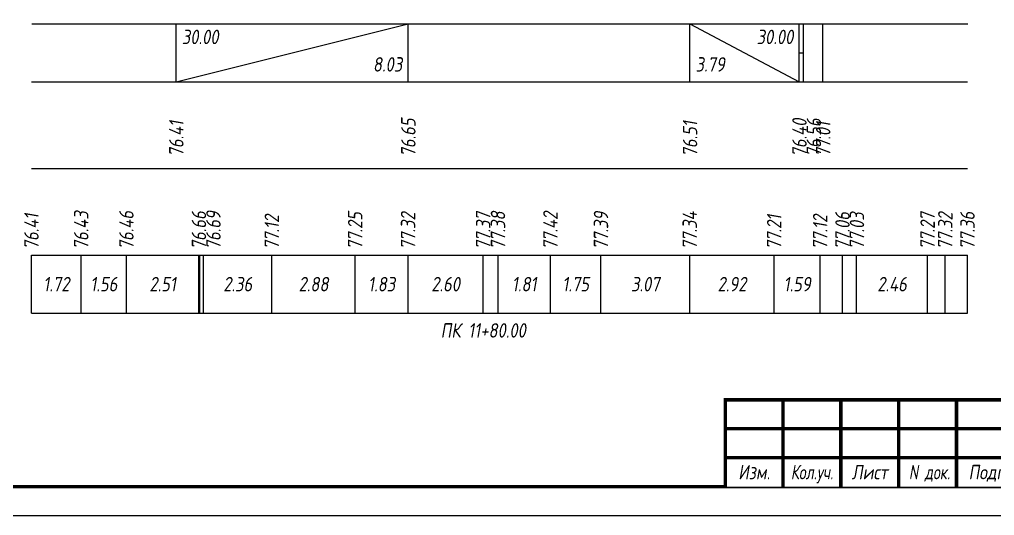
# Model space of a CAD drawing. Extents: x -717 to 1451, y -133302 to 233.
# Drawn here: x 77.9 to 246.5, y -18484.4 to -18398.7 of the extents above; entities that cross this region are included whole.
import ezdxf
from ezdxf.enums import TextEntityAlignment as Align

# ---------------------------------------------------------------- set-up
doc = ezdxf.new("R2010")
doc.units = 0
for name, color, linetype in [('Зарамочное оформление', 7, 'Continuous'), ('Код_510', 7, 'Continuous'), ('Код_516', 1, 'Continuous'), ('Подписи поперечников', 7, 'Continuous'), ('Таблица', 7, 'Continuous')]:
    doc.layers.add(name, color=color, linetype=linetype)
doc.styles.add('М', font='romand.shx', dxfattribs={"width": 0.8, "oblique": 10, "height": 2.5})

# ---------------------------------------------------------------- blocks, each defined once
blk = doc.blocks.new('Штамп')
at = {"linetype": 'Continuous'}
blk.add_wipeout([(199.95, -411.25), (384.95, -411.25), (384.95, -426.25), (199.95, -426.25)], dxfattribs=at).dxf.layer = 'Зарамочное оформление'
at = {"layer": 'Зарамочное оформление', "linetype": 'Continuous', "lineweight": -3, "const_width": 0.6, "flags": 128}
for points in [[(199.95, -426.25), (199.95, -411.25), (384.95, -411.25)], [(209.95, -411.25), (209.95, -426.25)], [(219.95, -411.25), (219.95, -426.25)], [(229.95, -411.25), (229.95, -426.25)], [(239.95, -411.25), (239.95, -426.25)], [(199.95, -416.25), (264.95, -416.25)], [(199.95, -421.25), (264.95, -421.25)]]:
    blk.add_lwpolyline(points, dxfattribs=at)
at = {"layer": 'Зарамочное оформление', "linetype": 'Continuous', "style": 'М', "oblique": 10}
for s, width, p in [('Изм.', 0.8, (204.95, -423.75)), ('Кол.уч.', 0.7, (214.95, -423.75)), ('Лист', 0.8, (224.95, -423.75)), ('N док.', 0.7, (235.28, -423.75)), ('Подпись', 0.8, (247.45, -423.75))]:
    blk.add_text(s, height=2.5, dxfattribs=dict(at, width=width)).set_placement(p, align=Align.MIDDLE_CENTER)
blk = doc.blocks.new('шифр')
blk.add_blockref('Штамп', (0, -18113))

msp = doc.modelspace()

# ---------------------------------------------------------------- linework, layer by layer
at = {"flags": 128}
msp.add_lwpolyline([(-30.054, -18484.421), (389.946, -18484.421), (389.946, -18187.421), (-30.054, -18187.421)], close=True, dxfattribs=at)
at = {"const_width": 0.6, "flags": 128}
msp.add_lwpolyline([(-10.054, -18479.421), (384.946, -18479.421), (384.946, -18192.421), (-10.054, -18192.421)], close=True, dxfattribs=at)
at = {"layer": 'Код_510'}
for p, q in [((79.946, -18449.421), (79.946, -18439.421)), ((88.554, -18449.421), (88.554, -18439.421)), ((96.367, -18449.421), (96.367, -18439.421)), ((108.92, -18449.421), (108.92, -18439.421)), ((109.069, -18449.421), (109.069, -18439.421)), ((109.72, -18449.421), (109.72, -18439.421)), ((121.527, -18449.421), (121.527, -18439.421)), ((135.943, -18449.421), (135.943, -18439.421)), ((145.084, -18449.421), (145.084, -18439.421)), ((158.093, -18449.421), (158.093, -18439.421)), ((160.643, -18449.421), (160.643, -18439.421)), ((169.709, -18449.421), (169.709, -18439.421)), ((178.456, -18449.421), (178.456, -18439.421)), ((193.809, -18449.421), (193.809, -18439.421)), ((208.418, -18449.421), (208.418, -18439.421)), ((216.374, -18449.421), (216.374, -18439.421)), ((220.234, -18449.421), (220.234, -18439.421)), ((222.65, -18449.421), (222.65, -18439.421)), ((234.952, -18449.421), (234.952, -18439.421)), ((238.015, -18449.421), (238.015, -18439.421)), ((241.85, -18449.421), (241.85, -18439.421))]:
    msp.add_line(p, q, dxfattribs=at)
at = {"layer": 'Код_516'}
for p, q in [((104.946, -18409.421), (104.946, -18399.421)), ((104.946, -18409.421), (145.084, -18399.421)), ((145.084, -18409.421), (145.084, -18399.421)), ((193.809, -18409.421), (193.809, -18399.421)), ((193.809, -18399.421), (212.734, -18409.421)), ((212.734, -18409.421), (212.734, -18399.421)), ((212.734, -18409.421), (212.734, -18399.421)), ((213.508, -18409.421), (213.508, -18399.421)), ((216.85, -18409.421), (216.85, -18399.421)), ((212.734, -18404.421), (213.508, -18404.421))]:
    msp.add_line(p, q, dxfattribs=at)
at = {"layer": 'Таблица'}
for p, q in [((80, -18399.421), (241.904, -18399.421)), ((79.946, -18409.421), (241.85, -18409.421)), ((79.946, -18424.421), (241.85, -18424.421)), ((79.946, -18439.421), (241.85, -18439.421)), ((79.946, -18449.421), (241.85, -18449.421))]:
    msp.add_line(p, q, dxfattribs=at)

# ---------------------------------------------------------------- texts
at = {"layer": 'Код_510', "style": 'М', "oblique": 10, "width": 0.8}
for s, p in [('76.43', (88.554, -18438.421)), ('76.46', (96.367, -18438.421)), ('76.69', (111.42, -18438.421)), ('77.25', (135.943, -18438.421)), ('77.37', (158.093, -18438.421)), ('77.38', (160.643, -18438.421)), ('77.42', (169.709, -18438.421)), ('77.39', (178.456, -18438.421)), ('77.27', (234.952, -18438.421)), ('76.41', (79.946, -18438.421)), ('76.66', (108.92, -18438.421)), ('77.12', (121.527, -18438.421)), ('77.32', (145.084, -18438.421)), ('77.34', (193.809, -18438.421)), ('77.21', (208.418, -18438.421)), ('77.12', (216.374, -18438.421)), ('77.06', (220.234, -18438.421)), ('77.03', (222.734, -18438.421)), ('77.32', (238.015, -18438.421)), ('77.36', (241.85, -18438.421))]:
    msp.add_text(s, height=2.5, rotation=90, dxfattribs=at).set_placement(p, align=Align.MIDDLE_LEFT)
for s, p in [('1.72', (84.25, -18444.421)), ('1.56', (92.461, -18444.421)), ('2.51', (102.643, -18444.421)), ('2.36', (115.624, -18444.421)), ('2.88', (128.735, -18444.421)), ('1.83', (140.514, -18444.421)), ('2.60', (151.588, -18444.421)), ('1.81', (165.176, -18444.421)), ('1.75', (174.082, -18444.421)), ('3.07', (186.132, -18444.421)), ('2.92', (201.113, -18444.421)), ('1.59', (212.396, -18444.421)), ('2.46', (228.801, -18444.421))]:
    msp.add_text(s, height=2.5, dxfattribs=at).set_placement(p, align=Align.MIDDLE_CENTER)
at = {"layer": 'Код_516', "style": 'М', "oblique": 10, "width": 0.8}
msp.add_text('30.00', height=2.5, dxfattribs=at).set_placement((105.946, -18400.421), align=Align.TOP_LEFT)
msp.add_text('30.00', height=2.5, dxfattribs=at).set_placement((211.734, -18400.421), align=Align.TOP_RIGHT)
msp.add_text('8.03', height=2.5, dxfattribs=at).set_placement((144.084, -18408.421), align=Align.BOTTOM_RIGHT)
msp.add_text('3.79', height=2.5, dxfattribs=at).set_placement((194.809, -18408.421), align=Align.BOTTOM_LEFT)
for s, p in [('76.41', (105, -18422.371)), ('76.65', (145.138, -18422.371)), ('76.51', (193.863, -18422.371)), ('76.40', (212.788, -18422.371)), ('76.56', (215.288, -18422.371)), ('77.01', (216.904, -18422.371))]:
    msp.add_text(s, height=2.5, rotation=90, dxfattribs=at).set_placement(p, align=Align.MIDDLE_LEFT)
at = {"layer": 'Подписи поперечников', "style": 'М', "oblique": 10, "width": 0.8}
msp.add_text('ПК 11+80.00', height=2.5, dxfattribs=at).set_placement((158.093, -18454.421), align=Align.BOTTOM_CENTER)

# ---------------------------------------------------------------- next in the draw order: block references
msp.add_blockref('шифр', (0, 59.829))

doc.saveas('drawing.dxf')
